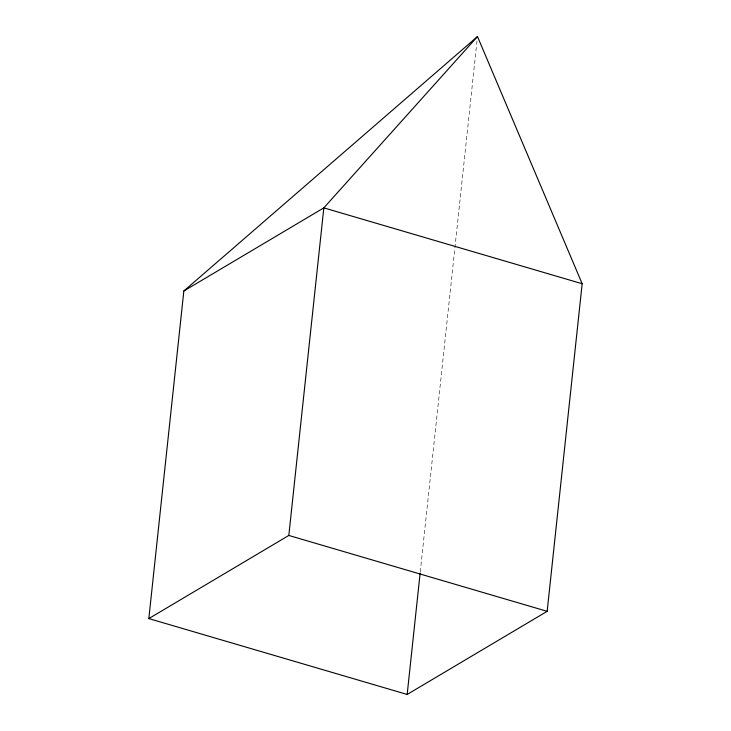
<?xml version="1.0" encoding="UTF-8"?>
<svg xmlns="http://www.w3.org/2000/svg" width="731" height="731" viewBox="0 0 731 731"><rect width="100%" height="100%" fill="white"/><g stroke="black" fill="none" stroke-linecap="round" stroke-linejoin="round"><path stroke-width="0.55" stroke-dasharray="3.65 2.74" d="M420.261 571.944L477.115 39.949"/><path stroke-width="1.1" d="M148.832 618.581L183.837 290.993L477.48 36.55L582.168 283.738L547.163 611.326L407.167 694.45L148.832 618.581L288.818 535.448L547.163 611.326M288.818 535.448L323.833 207.869L477.48 36.55M407.167 694.45L420.142 573.077M183.837 290.993L323.833 207.869L582.168 283.738"/></g></svg>
